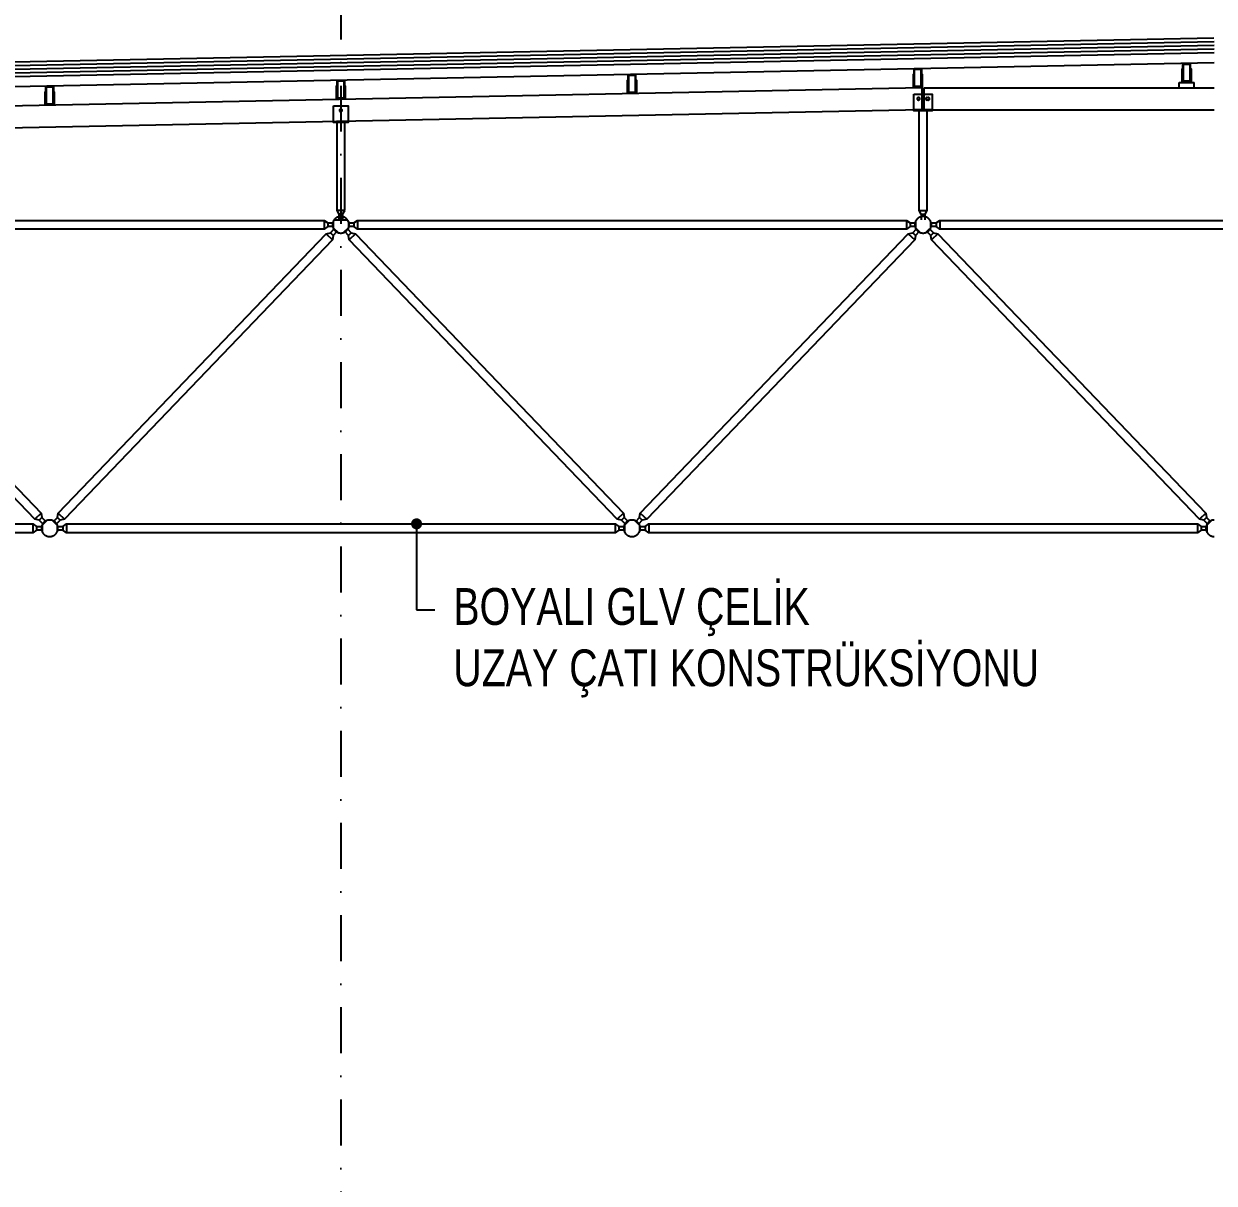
# Model space of a CAD drawing. Header units: centimetres. Extents: x 26569 to 160723, y -3143 to 14565.
# Drawn here: x 94805 to 95452, y -1340 to -709 of the extents above; entities that cross this region are included whole.
import ezdxf
from ezdxf import colors
from ezdxf.entities.mleader import LeaderData, LeaderLine
from ezdxf.math import Vec2, Vec3

# ---------------------------------------------------------------- set-up
doc = ezdxf.new("R2010")
doc.units = ezdxf.units.CM
doc.header["$LTSCALE"] = 100
doc.linetypes.add('DASHDOT2', pattern=[0.5, 0.25, -0.125, 0, -0.125])
doc.linetypes.add('HIDDEN', pattern=[9.525, 6.35, -3.175])
for name, color, linetype in [('A-ANNO-DIMS', 187, 'Continuous'), ('A-ANNO-GRID', 155, 'DASHDOT2'), ('A-ELEV-01', 255, 'Continuous'), ('A-ELEV-02', 253, 'Continuous'), ('A-WALL-INSL', 249, 'Continuous'), ('A-WALL-SNWPNL', 200, 'Continuous'), ('S-STEL', 3, 'Continuous')]:
    doc.layers.add(name, color=color, linetype=linetype)
doc.styles.add('Fields_100', font='act_simplex.shx', dxfattribs={"width": 0.8, "height": 20})
doc.linetypes.add('BATTING', pattern='A,0.00254,-2.54,[134,ltypeshp.shx,S=2.54,R=0,X=-2.54,Y=0],-5.08,[134,ltypeshp.shx,S=2.54,R=180,X=2.54,Y=0],-2.54', length=10.16254)

# ---------------------------------------------------------------- blocks, each defined once
blk = doc.blocks.new('_Dot')
at = {"color": 0, "linetype": 'ByBlock', "lineweight": -2}
blk.add_line((-0.5, 0), (-1, 0), dxfattribs=at)
at = {"color": 0, "linetype": 'ByBlock', "const_width": 0.5}
blk.add_lwpolyline([(-0.25, 0, 1), (0.25, 0, 1)], format="xyb", close=True, dxfattribs=at)

msp = doc.modelspace()

# ---------------------------------------------------------------- linework, layer by layer
at = {"layer": 'A-ANNO-GRID'}
msp.add_line((94977.1, -91.6), (94977.1, -1660.07), dxfattribs=at)
at = {"layer": 'A-ELEV-01'}
for points in [[(95452.08, -730.52), (92677.08, -786.02)], [(95293.24, -744), (92756.4, -794.74)], [(95293.24, -747.49), (95293.24, -743.99)], [(95294.24, -743.99), (95452.08, -743.99)], [(95294.24, -747.49), (95294.24, -743.99)], [(95433.08, -741.12), (95441.08, -741.12)], [(95433.08, -743.99), (95433.08, -741.12)], [(95441.08, -743.99), (95441.08, -741.12)], [(95293.24, -756), (92756.4, -806.74)], [(95294.24, -755.99), (95452.08, -755.99)]]:
    msp.add_lwpolyline(points, dxfattribs=at)
at = {"layer": 'A-ELEV-01', "linetype": 'HIDDEN', "ltscale": 0.05}
for points in [[(95293.24, -756.01), (95293.24, -747.49)], [(95294.24, -755.98), (95294.24, -747.49)]]:
    msp.add_lwpolyline(points, dxfattribs=at)
at = {"layer": 'A-ELEV-02'}
for points in [[(95288.74, -743.7), (95292.94, -743.7), (95292.94, -736.7), (95293.24, -736.7), (95293.24, -744), (95288.44, -744), (95288.44, -736.7), (95288.74, -736.7)], [(95434.98, -740.82), (95439.18, -740.82), (95439.18, -733.82), (95439.48, -733.82), (95439.48, -741.12), (95434.68, -741.12), (95434.68, -733.82), (95434.98, -733.82)], [(94974.98, -750.02), (94979.18, -750.02), (94979.18, -743.02), (94979.48, -743.02), (94979.48, -750.32), (94974.68, -750.32), (94974.68, -743.02), (94974.98, -743.02)], [(95133.31, -746.85), (95137.51, -746.85), (95137.51, -739.85), (95137.81, -739.85), (95137.81, -747.15), (95133.01, -747.15), (95133.01, -739.85), (95133.31, -739.85)], [(94816.64, -753.19), (94820.84, -753.19), (94820.84, -746.19), (94821.14, -746.19), (94821.14, -753.49), (94816.34, -753.49), (94816.34, -746.19), (94816.64, -746.19)], [(95288.74, -747.49), (95298.74, -747.49), (95298.74, -756.49), (95288.74, -756.49)], [(95291.94, -749.99), (95291.94, -749.98), (95291.94, -749.96), (95291.94, -749.95), (95291.94, -749.93), (95291.94, -749.91), (95291.94, -749.9), (95291.93, -749.88), (95291.93, -749.87), (95291.93, -749.85), (95291.92, -749.83), (95291.92, -749.82), (95291.92, -749.8), (95291.91, -749.78), (95291.91, -749.77), (95291.9, -749.75), (95291.89, -749.73), (95291.89, -749.72), (95291.88, -749.7), (95291.87, -749.69), (95291.86, -749.67), (95291.86, -749.66), (95291.85, -749.64), (95291.84, -749.62), (95291.83, -749.61), (95291.82, -749.59), (95291.81, -749.58), (95291.8, -749.57), (95291.79, -749.55), (95291.77, -749.54), (95291.76, -749.52), (95291.75, -749.51), (95291.74, -749.5), (95291.72, -749.48), (95291.71, -749.47), (95291.7, -749.46), (95291.68, -749.45), (95291.67, -749.44), (95291.65, -749.43), (95291.64, -749.42), (95291.63, -749.41), (95291.61, -749.4), (95291.59, -749.39), (95291.58, -749.38), (95291.56, -749.37), (95291.55, -749.36), (95291.53, -749.36), (95291.52, -749.35), (95291.5, -749.34), (95291.48, -749.34), (95291.47, -749.33), (95291.45, -749.32), (95291.43, -749.32), (95291.42, -749.32), (95291.4, -749.31), (95291.39, -749.31), (95291.37, -749.3), (95291.35, -749.3), (95291.34, -749.3), (95291.32, -749.3), (95291.31, -749.3), (95291.29, -749.29), (95291.27, -749.29), (95291.26, -749.29), (95291.24, -749.29), (95291.23, -749.29), (95291.21, -749.29), (95291.2, -749.29), (95291.18, -749.3), (95291.16, -749.3), (95291.15, -749.3), (95291.13, -749.3), (95291.11, -749.3), (95291.1, -749.31), (95291.08, -749.31), (95291.07, -749.32), (95291.05, -749.32), (95291.03, -749.32), (95291.02, -749.33), (95291, -749.34), (95290.98, -749.34), (95290.97, -749.35), (95290.95, -749.36), (95290.94, -749.36), (95290.92, -749.37), (95290.91, -749.38), (95290.89, -749.39), (95290.87, -749.4), (95290.86, -749.41), (95290.84, -749.42), (95290.83, -749.43), (95290.82, -749.44), (95290.8, -749.45), (95290.79, -749.46), (95290.77, -749.47), (95290.76, -749.48), (95290.75, -749.5), (95290.73, -749.51), (95290.72, -749.52), (95290.71, -749.54), (95290.7, -749.55), (95290.69, -749.57), (95290.68, -749.58), (95290.67, -749.59), (95290.66, -749.61), (95290.65, -749.62), (95290.64, -749.64), (95290.63, -749.66), (95290.62, -749.67), (95290.61, -749.69), (95290.61, -749.7), (95290.6, -749.72), (95290.59, -749.73), (95290.59, -749.75), (95290.58, -749.77), (95290.57, -749.78), (95290.57, -749.8), (95290.56, -749.82), (95290.56, -749.83), (95290.56, -749.85), (95290.55, -749.87), (95290.55, -749.88), (95290.55, -749.9), (95290.55, -749.91), (95290.55, -749.93), (95290.54, -749.95), (95290.54, -749.96), (95290.54, -749.98), (95290.54, -749.99), (95290.54, -750.01), (95290.54, -750.02), (95290.54, -750.04), (95290.55, -750.06), (95290.55, -750.07), (95290.55, -750.09), (95290.55, -750.1), (95290.55, -750.12), (95290.56, -750.14), (95290.56, -750.15), (95290.56, -750.17), (95290.57, -750.19), (95290.57, -750.2), (95290.58, -750.22), (95290.59, -750.23), (95290.59, -750.25), (95290.6, -750.27), (95290.61, -750.28), (95290.61, -750.3), (95290.62, -750.31), (95290.63, -750.33), (95290.64, -750.35), (95290.65, -750.36), (95290.66, -750.38), (95290.67, -750.39), (95290.68, -750.41), (95290.69, -750.42), (95290.7, -750.43), (95290.71, -750.45), (95290.72, -750.46), (95290.73, -750.47), (95290.75, -750.49), (95290.76, -750.5), (95290.77, -750.51), (95290.79, -750.52), (95290.8, -750.54), (95290.82, -750.55), (95290.83, -750.56), (95290.84, -750.57), (95290.86, -750.58), (95290.87, -750.59), (95290.89, -750.6), (95290.91, -750.61), (95290.92, -750.61), (95290.94, -750.62), (95290.95, -750.63), (95290.97, -750.64), (95290.98, -750.64), (95291, -750.65), (95291.02, -750.66), (95291.03, -750.66), (95291.05, -750.67), (95291.07, -750.67), (95291.08, -750.67), (95291.1, -750.68), (95291.11, -750.68), (95291.13, -750.68), (95291.15, -750.69), (95291.16, -750.69), (95291.18, -750.69), (95291.2, -750.69), (95291.21, -750.69), (95291.23, -750.69), (95291.24, -750.69), (95291.26, -750.69), (95291.27, -750.69), (95291.29, -750.69), (95291.31, -750.69), (95291.32, -750.69), (95291.34, -750.69), (95291.35, -750.68), (95291.37, -750.68), (95291.39, -750.68), (95291.4, -750.67), (95291.42, -750.67), (95291.43, -750.67), (95291.45, -750.66), (95291.47, -750.66), (95291.48, -750.65), (95291.5, -750.64), (95291.52, -750.64), (95291.53, -750.63), (95291.55, -750.62), (95291.56, -750.61), (95291.58, -750.61), (95291.59, -750.6), (95291.61, -750.59), (95291.63, -750.58), (95291.64, -750.57), (95291.65, -750.56), (95291.67, -750.55), (95291.68, -750.54), (95291.7, -750.52), (95291.71, -750.51), (95291.72, -750.5), (95291.74, -750.49), (95291.75, -750.47), (95291.76, -750.46), (95291.77, -750.45), (95291.79, -750.43), (95291.8, -750.42), (95291.81, -750.41), (95291.82, -750.39), (95291.83, -750.38), (95291.84, -750.36), (95291.85, -750.35), (95291.86, -750.33), (95291.86, -750.31), (95291.87, -750.3), (95291.88, -750.28), (95291.89, -750.27), (95291.89, -750.25), (95291.9, -750.23), (95291.91, -750.22), (95291.91, -750.2), (95291.92, -750.19), (95291.92, -750.17), (95291.92, -750.15), (95291.93, -750.14), (95291.93, -750.12), (95291.93, -750.1), (95291.94, -750.09), (95291.94, -750.07), (95291.94, -750.06), (95291.94, -750.04), (95291.94, -750.02), (95291.94, -750.01)], [(94973.08, -753.83), (94981.08, -753.83), (94981.08, -762.83), (94973.08, -762.83)], [(94977.78, -756.33), (94977.78, -756.31), (94977.77, -756.29), (94977.77, -756.28), (94977.77, -756.26), (94977.77, -756.25), (94977.77, -756.23), (94977.77, -756.21), (94977.76, -756.2), (94977.76, -756.18), (94977.76, -756.17), (94977.75, -756.15), (94977.75, -756.13), (94977.74, -756.12), (94977.74, -756.1), (94977.73, -756.08), (94977.73, -756.07), (94977.72, -756.05), (94977.71, -756.04), (94977.71, -756.02), (94977.7, -756), (94977.69, -755.99), (94977.68, -755.97), (94977.67, -755.96), (94977.66, -755.94), (94977.65, -755.93), (94977.64, -755.91), (94977.63, -755.9), (94977.62, -755.88), (94977.61, -755.87), (94977.6, -755.86), (94977.58, -755.84), (94977.57, -755.83), (94977.56, -755.82), (94977.54, -755.81), (94977.53, -755.79), (94977.52, -755.78), (94977.5, -755.77), (94977.49, -755.76), (94977.47, -755.75), (94977.46, -755.74), (94977.44, -755.73), (94977.43, -755.72), (94977.41, -755.71), (94977.4, -755.7), (94977.38, -755.7), (94977.37, -755.69), (94977.35, -755.68), (94977.33, -755.68), (94977.32, -755.67), (94977.3, -755.66), (94977.28, -755.66), (94977.27, -755.65), (94977.25, -755.65), (94977.24, -755.64), (94977.22, -755.64), (94977.2, -755.64), (94977.19, -755.63), (94977.17, -755.63), (94977.15, -755.63), (94977.14, -755.63), (94977.12, -755.63), (94977.11, -755.63), (94977.09, -755.63), (94977.08, -755.63), (94977.06, -755.63), (94977.04, -755.63), (94977.03, -755.63), (94977.01, -755.63), (94977, -755.63), (94976.98, -755.63), (94976.96, -755.63), (94976.95, -755.64), (94976.93, -755.64), (94976.92, -755.64), (94976.9, -755.65), (94976.88, -755.65), (94976.87, -755.66), (94976.85, -755.66), (94976.83, -755.67), (94976.82, -755.68), (94976.8, -755.68), (94976.79, -755.69), (94976.77, -755.7), (94976.75, -755.7), (94976.74, -755.71), (94976.72, -755.72), (94976.71, -755.73), (94976.69, -755.74), (94976.68, -755.75), (94976.66, -755.76), (94976.65, -755.77), (94976.63, -755.78), (94976.62, -755.79), (94976.61, -755.81), (94976.59, -755.82), (94976.58, -755.83), (94976.57, -755.84), (94976.56, -755.86), (94976.54, -755.87), (94976.53, -755.88), (94976.52, -755.9), (94976.51, -755.91), (94976.5, -755.93), (94976.49, -755.94), (94976.48, -755.96), (94976.47, -755.97), (94976.46, -755.99), (94976.45, -756), (94976.45, -756.02), (94976.44, -756.04), (94976.43, -756.05), (94976.42, -756.07), (94976.42, -756.08), (94976.41, -756.1), (94976.41, -756.12), (94976.4, -756.13), (94976.4, -756.15), (94976.39, -756.17), (94976.39, -756.18), (94976.39, -756.2), (94976.38, -756.21), (94976.38, -756.23), (94976.38, -756.25), (94976.38, -756.26), (94976.38, -756.28), (94976.38, -756.29), (94976.38, -756.31), (94976.38, -756.33), (94976.38, -756.34), (94976.38, -756.36), (94976.38, -756.37), (94976.38, -756.39), (94976.38, -756.4), (94976.38, -756.42), (94976.38, -756.44), (94976.39, -756.45), (94976.39, -756.47), (94976.39, -756.49), (94976.4, -756.5), (94976.4, -756.52), (94976.41, -756.53), (94976.41, -756.55), (94976.42, -756.57), (94976.42, -756.58), (94976.43, -756.6), (94976.44, -756.62), (94976.45, -756.63), (94976.45, -756.65), (94976.46, -756.66), (94976.47, -756.68), (94976.48, -756.69), (94976.49, -756.71), (94976.5, -756.72), (94976.51, -756.74), (94976.52, -756.75), (94976.53, -756.77), (94976.54, -756.78), (94976.56, -756.79), (94976.57, -756.81), (94976.58, -756.82), (94976.59, -756.83), (94976.61, -756.85), (94976.62, -756.86), (94976.63, -756.87), (94976.65, -756.88), (94976.66, -756.89), (94976.68, -756.9), (94976.69, -756.91), (94976.71, -756.92), (94976.72, -756.93), (94976.74, -756.94), (94976.75, -756.95), (94976.77, -756.96), (94976.79, -756.96), (94976.8, -756.97), (94976.82, -756.98), (94976.83, -756.98), (94976.85, -756.99), (94976.87, -756.99), (94976.88, -757), (94976.9, -757), (94976.92, -757.01), (94976.93, -757.01), (94976.95, -757.01), (94976.96, -757.02), (94976.98, -757.02), (94977, -757.02), (94977.01, -757.02), (94977.03, -757.02), (94977.04, -757.03), (94977.06, -757.03), (94977.08, -757.03), (94977.09, -757.03), (94977.11, -757.03), (94977.12, -757.02), (94977.14, -757.02), (94977.15, -757.02), (94977.17, -757.02), (94977.19, -757.02), (94977.2, -757.01), (94977.22, -757.01), (94977.24, -757.01), (94977.25, -757), (94977.27, -757), (94977.28, -756.99), (94977.3, -756.99), (94977.32, -756.98), (94977.33, -756.98), (94977.35, -756.97), (94977.37, -756.96), (94977.38, -756.96), (94977.4, -756.95), (94977.41, -756.94), (94977.43, -756.93), (94977.44, -756.92), (94977.46, -756.91), (94977.47, -756.9), (94977.49, -756.89), (94977.5, -756.88), (94977.52, -756.87), (94977.53, -756.86), (94977.54, -756.85), (94977.56, -756.83), (94977.57, -756.82), (94977.58, -756.81), (94977.6, -756.79), (94977.61, -756.78), (94977.62, -756.77), (94977.63, -756.75), (94977.64, -756.74), (94977.65, -756.72), (94977.66, -756.71), (94977.67, -756.69), (94977.68, -756.68), (94977.69, -756.66), (94977.7, -756.65), (94977.71, -756.63), (94977.71, -756.62), (94977.72, -756.6), (94977.73, -756.58), (94977.73, -756.57), (94977.74, -756.55), (94977.74, -756.53), (94977.75, -756.52), (94977.75, -756.5), (94977.76, -756.49), (94977.76, -756.47), (94977.76, -756.45), (94977.77, -756.44), (94977.77, -756.42), (94977.77, -756.4), (94977.77, -756.39), (94977.77, -756.37), (94977.77, -756.36), (94977.78, -756.34)], [(94981.58, -818.52), (94981.57, -818.42), (94981.57, -818.32), (94981.57, -818.22), (94981.56, -818.12), (94981.55, -818.01), (94981.53, -817.91), (94981.52, -817.81), (94981.5, -817.7), (94981.48, -817.6), (94981.46, -817.49), (94981.43, -817.39), (94981.4, -817.28), (94981.37, -817.18), (94981.34, -817.07), (94981.3, -816.97), (94981.26, -816.87), (94981.22, -816.76), (94981.17, -816.66), (94981.12, -816.56), (94981.07, -816.45), (94981.02, -816.35), (94980.96, -816.25), (94980.9, -816.16), (94980.84, -816.06), (94980.78, -815.96), (94980.71, -815.87), (94980.64, -815.78), (94980.57, -815.69), (94980.49, -815.6), (94980.42, -815.51), (94980.34, -815.42), (94980.26, -815.34), (94980.17, -815.26), (94980.09, -815.18), (94980, -815.1), (94979.91, -815.03), (94979.82, -814.96), (94979.73, -814.89), (94979.63, -814.82), (94979.54, -814.75), (94979.44, -814.69), (94979.34, -814.63), (94979.24, -814.58), (94979.14, -814.52), (94979.04, -814.47), (94978.94, -814.43), (94978.84, -814.38), (94978.73, -814.34), (94978.63, -814.3), (94978.52, -814.26), (94978.42, -814.23), (94978.31, -814.2), (94978.21, -814.17), (94978.1, -814.14), (94978, -814.12), (94977.89, -814.1), (94977.79, -814.08), (94977.69, -814.06), (94977.58, -814.05), (94977.48, -814.04), (94977.38, -814.03), (94977.28, -814.03), (94977.18, -814.02), (94977.08, -814.02), (94976.98, -814.02), (94976.88, -814.03), (94976.77, -814.03), (94976.67, -814.04), (94976.57, -814.05), (94976.47, -814.06), (94976.36, -814.08), (94976.26, -814.1), (94976.15, -814.12), (94976.05, -814.14), (94975.94, -814.17), (94975.84, -814.2), (94975.73, -814.23), (94975.63, -814.26), (94975.52, -814.3), (94975.42, -814.34), (94975.32, -814.38), (94975.21, -814.43), (94975.11, -814.47), (94975.01, -814.52), (94974.91, -814.58), (94974.81, -814.63), (94974.71, -814.69), (94974.61, -814.75), (94974.52, -814.82), (94974.42, -814.89), (94974.33, -814.96), (94974.24, -815.03), (94974.15, -815.1), (94974.06, -815.18), (94973.98, -815.26), (94973.89, -815.34), (94973.81, -815.42), (94973.73, -815.51), (94973.66, -815.6), (94973.58, -815.69), (94973.51, -815.78), (94973.44, -815.87), (94973.37, -815.96), (94973.31, -816.06), (94973.25, -816.16), (94973.19, -816.25), (94973.13, -816.35), (94973.08, -816.45), (94973.03, -816.56), (94972.98, -816.66), (94972.93, -816.76), (94972.89, -816.87), (94972.85, -816.97), (94972.81, -817.07), (94972.78, -817.18), (94972.75, -817.28), (94972.72, -817.39), (94972.69, -817.49), (94972.67, -817.6), (94972.65, -817.7), (94972.63, -817.81), (94972.62, -817.91), (94972.6, -818.01), (94972.59, -818.12), (94972.59, -818.22), (94972.58, -818.32), (94972.58, -818.42), (94972.58, -818.52), (94972.58, -818.62), (94972.58, -818.72), (94972.59, -818.82), (94972.59, -818.93), (94972.6, -819.03), (94972.62, -819.13), (94972.63, -819.24), (94972.65, -819.34), (94972.67, -819.44), (94972.69, -819.55), (94972.72, -819.65), (94972.75, -819.76), (94972.78, -819.86), (94972.81, -819.97), (94972.85, -820.07), (94972.89, -820.18), (94972.93, -820.28), (94972.98, -820.38), (94973.03, -820.49), (94973.08, -820.59), (94973.13, -820.69), (94973.19, -820.79), (94973.25, -820.89), (94973.31, -820.98), (94973.37, -821.08), (94973.44, -821.17), (94973.51, -821.27), (94973.58, -821.36), (94973.66, -821.45), (94973.73, -821.53), (94973.81, -821.62), (94973.89, -821.7), (94973.98, -821.78), (94974.06, -821.86), (94974.15, -821.94), (94974.24, -822.02), (94974.33, -822.09), (94974.42, -822.16), (94974.52, -822.22), (94974.61, -822.29), (94974.71, -822.35), (94974.81, -822.41), (94974.91, -822.47), (94975.01, -822.52), (94975.11, -822.57), (94975.21, -822.62), (94975.32, -822.66), (94975.42, -822.71), (94975.52, -822.75), (94975.63, -822.78), (94975.73, -822.82), (94975.84, -822.85), (94975.94, -822.88), (94976.05, -822.9), (94976.15, -822.93), (94976.26, -822.95), (94976.36, -822.96), (94976.47, -822.98), (94976.57, -822.99), (94976.67, -823), (94976.77, -823.01), (94976.88, -823.02), (94976.98, -823.02), (94977.08, -823.02), (94977.18, -823.02), (94977.28, -823.02), (94977.38, -823.01), (94977.48, -823), (94977.58, -822.99), (94977.69, -822.98), (94977.79, -822.96), (94977.89, -822.95), (94978, -822.93), (94978.1, -822.9), (94978.21, -822.88), (94978.31, -822.85), (94978.42, -822.82), (94978.52, -822.78), (94978.63, -822.75), (94978.73, -822.71), (94978.84, -822.66), (94978.94, -822.62), (94979.04, -822.57), (94979.14, -822.52), (94979.24, -822.47), (94979.34, -822.41), (94979.44, -822.35), (94979.54, -822.29), (94979.63, -822.22), (94979.73, -822.16), (94979.82, -822.09), (94979.91, -822.02), (94980, -821.94), (94980.09, -821.86), (94980.17, -821.78), (94980.26, -821.7), (94980.34, -821.62), (94980.42, -821.53), (94980.49, -821.45), (94980.57, -821.36), (94980.64, -821.27), (94980.71, -821.17), (94980.78, -821.08), (94980.84, -820.98), (94980.9, -820.89), (94980.96, -820.79), (94981.02, -820.69), (94981.07, -820.59), (94981.12, -820.49), (94981.17, -820.38), (94981.22, -820.28), (94981.26, -820.18), (94981.3, -820.07), (94981.34, -819.97), (94981.37, -819.86), (94981.4, -819.76), (94981.43, -819.65), (94981.46, -819.55), (94981.48, -819.44), (94981.5, -819.34), (94981.52, -819.24), (94981.53, -819.13), (94981.55, -819.03), (94981.56, -818.93), (94981.57, -818.82), (94981.57, -818.72), (94981.57, -818.62)], [(95298.24, -818.52), (95298.24, -818.42), (95298.24, -818.32), (95298.23, -818.22), (95298.22, -818.12), (95298.21, -818.01), (95298.2, -817.91), (95298.19, -817.81), (95298.17, -817.7), (95298.15, -817.6), (95298.12, -817.49), (95298.1, -817.39), (95298.07, -817.28), (95298.04, -817.18), (95298, -817.07), (95297.97, -816.97), (95297.93, -816.87), (95297.88, -816.76), (95297.84, -816.66), (95297.79, -816.56), (95297.74, -816.45), (95297.69, -816.35), (95297.63, -816.25), (95297.57, -816.16), (95297.51, -816.06), (95297.44, -815.96), (95297.38, -815.87), (95297.31, -815.78), (95297.24, -815.69), (95297.16, -815.6), (95297.08, -815.51), (95297.01, -815.42), (95296.92, -815.34), (95296.84, -815.26), (95296.76, -815.18), (95296.67, -815.1), (95296.58, -815.03), (95296.49, -814.96), (95296.39, -814.89), (95296.3, -814.82), (95296.2, -814.75), (95296.11, -814.69), (95296.01, -814.63), (95295.91, -814.58), (95295.81, -814.52), (95295.71, -814.47), (95295.61, -814.43), (95295.5, -814.38), (95295.4, -814.34), (95295.29, -814.3), (95295.19, -814.26), (95295.09, -814.23), (95294.98, -814.2), (95294.88, -814.17), (95294.77, -814.14), (95294.67, -814.12), (95294.56, -814.1), (95294.46, -814.08), (95294.35, -814.06), (95294.25, -814.05), (95294.15, -814.04), (95294.04, -814.03), (95293.94, -814.03), (95293.84, -814.02), (95293.74, -814.02), (95293.64, -814.02), (95293.54, -814.03), (95293.44, -814.03), (95293.34, -814.04), (95293.24, -814.05), (95293.13, -814.06), (95293.03, -814.08), (95292.92, -814.1), (95292.82, -814.12), (95292.71, -814.14), (95292.61, -814.17), (95292.5, -814.2), (95292.4, -814.23), (95292.29, -814.26), (95292.19, -814.3), (95292.09, -814.34), (95291.98, -814.38), (95291.88, -814.43), (95291.78, -814.47), (95291.68, -814.52), (95291.57, -814.58), (95291.48, -814.63), (95291.38, -814.69), (95291.28, -814.75), (95291.18, -814.82), (95291.09, -814.89), (95291, -814.96), (95290.91, -815.03), (95290.82, -815.1), (95290.73, -815.18), (95290.64, -815.26), (95290.56, -815.34), (95290.48, -815.42), (95290.4, -815.51), (95290.32, -815.6), (95290.25, -815.69), (95290.18, -815.78), (95290.11, -815.87), (95290.04, -815.96), (95289.98, -816.06), (95289.91, -816.16), (95289.86, -816.25), (95289.8, -816.35), (95289.75, -816.45), (95289.69, -816.56), (95289.65, -816.66), (95289.6, -816.76), (95289.56, -816.87), (95289.52, -816.97), (95289.48, -817.07), (95289.45, -817.18), (95289.42, -817.28), (95289.39, -817.39), (95289.36, -817.49), (95289.34, -817.6), (95289.32, -817.7), (95289.3, -817.81), (95289.28, -817.91), (95289.27, -818.01), (95289.26, -818.12), (95289.25, -818.22), (95289.25, -818.32), (95289.24, -818.42), (95289.24, -818.52), (95289.24, -818.62), (95289.25, -818.72), (95289.25, -818.82), (95289.26, -818.93), (95289.27, -819.03), (95289.28, -819.13), (95289.3, -819.24), (95289.32, -819.34), (95289.34, -819.44), (95289.36, -819.55), (95289.39, -819.65), (95289.42, -819.76), (95289.45, -819.86), (95289.48, -819.97), (95289.52, -820.07), (95289.56, -820.18), (95289.6, -820.28), (95289.65, -820.38), (95289.69, -820.49), (95289.75, -820.59), (95289.8, -820.69), (95289.86, -820.79), (95289.91, -820.89), (95289.98, -820.98), (95290.04, -821.08), (95290.11, -821.17), (95290.18, -821.27), (95290.25, -821.36), (95290.32, -821.45), (95290.4, -821.53), (95290.48, -821.62), (95290.56, -821.7), (95290.64, -821.78), (95290.73, -821.86), (95290.82, -821.94), (95290.91, -822.02), (95291, -822.09), (95291.09, -822.16), (95291.18, -822.22), (95291.28, -822.29), (95291.38, -822.35), (95291.48, -822.41), (95291.57, -822.47), (95291.68, -822.52), (95291.78, -822.57), (95291.88, -822.62), (95291.98, -822.66), (95292.09, -822.71), (95292.19, -822.75), (95292.29, -822.78), (95292.4, -822.82), (95292.5, -822.85), (95292.61, -822.88), (95292.71, -822.9), (95292.82, -822.93), (95292.92, -822.95), (95293.03, -822.96), (95293.13, -822.98), (95293.24, -822.99), (95293.34, -823), (95293.44, -823.01), (95293.54, -823.02), (95293.64, -823.02), (95293.74, -823.02), (95293.84, -823.02), (95293.94, -823.02), (95294.04, -823.01), (95294.15, -823), (95294.25, -822.99), (95294.35, -822.98), (95294.46, -822.96), (95294.56, -822.95), (95294.67, -822.93), (95294.77, -822.9), (95294.88, -822.88), (95294.98, -822.85), (95295.09, -822.82), (95295.19, -822.78), (95295.29, -822.75), (95295.4, -822.71), (95295.5, -822.66), (95295.61, -822.62), (95295.71, -822.57), (95295.81, -822.52), (95295.91, -822.47), (95296.01, -822.41), (95296.11, -822.35), (95296.2, -822.29), (95296.3, -822.22), (95296.39, -822.16), (95296.49, -822.09), (95296.58, -822.02), (95296.67, -821.94), (95296.76, -821.86), (95296.84, -821.78), (95296.92, -821.7), (95297.01, -821.62), (95297.08, -821.53), (95297.16, -821.45), (95297.24, -821.36), (95297.31, -821.27), (95297.38, -821.17), (95297.44, -821.08), (95297.51, -820.98), (95297.57, -820.89), (95297.63, -820.79), (95297.69, -820.69), (95297.74, -820.59), (95297.79, -820.49), (95297.84, -820.38), (95297.88, -820.28), (95297.93, -820.18), (95297.97, -820.07), (95298, -819.97), (95298.04, -819.86), (95298.07, -819.76), (95298.1, -819.65), (95298.12, -819.55), (95298.15, -819.44), (95298.17, -819.34), (95298.19, -819.24), (95298.2, -819.13), (95298.21, -819.03), (95298.22, -818.93), (95298.23, -818.82), (95298.24, -818.72), (95298.24, -818.62)], [(94663.97, -820.79), (94666.05, -822.95), (94668.45, -823.42), (94814.18, -975.28), (94814.55, -977.71), (94816.63, -979.87), (94815.18, -981.26), (94813.1, -979.09), (94810.7, -978.63), (94664.97, -826.76), (94664.6, -824.34), (94662.53, -822.17)], [(94820.86, -979.87), (94822.94, -977.71), (94823.3, -975.28), (94969.03, -823.42), (94971.44, -822.95), (94973.52, -820.79), (94974.96, -822.17), (94972.88, -824.34), (94972.52, -826.76), (94826.79, -978.63), (94824.38, -979.09), (94822.3, -981.26)], [(94980.64, -820.79), (94982.71, -822.95), (94985.12, -823.42), (95130.85, -975.28), (95131.21, -977.71), (95133.29, -979.87), (95131.85, -981.26), (95129.77, -979.09), (95127.37, -978.63), (94981.63, -826.76), (94981.27, -824.34), (94979.19, -822.17)], [(95297.3, -820.79), (95299.38, -822.95), (95301.79, -823.42), (95447.52, -975.28), (95447.88, -977.71), (95449.96, -979.87), (95448.52, -981.26), (95446.44, -979.09), (95444.03, -978.63), (95298.3, -826.76), (95297.94, -824.34), (95295.86, -822.17)], [(94823.24, -983.52), (94823.24, -983.42), (94823.24, -983.32), (94823.23, -983.22), (94823.22, -983.12), (94823.21, -983.01), (94823.2, -982.91), (94823.19, -982.81), (94823.17, -982.7), (94823.15, -982.6), (94823.12, -982.49), (94823.1, -982.39), (94823.07, -982.28), (94823.04, -982.18), (94823, -982.07), (94822.97, -981.97), (94822.93, -981.87), (94822.88, -981.76), (94822.84, -981.66), (94822.79, -981.56), (94822.74, -981.45), (94822.69, -981.35), (94822.63, -981.25), (94822.57, -981.16), (94822.51, -981.06), (94822.44, -980.96), (94822.38, -980.87), (94822.31, -980.78), (94822.24, -980.69), (94822.16, -980.6), (94822.08, -980.51), (94822.01, -980.42), (94821.92, -980.34), (94821.84, -980.26), (94821.76, -980.18), (94821.67, -980.1), (94821.58, -980.03), (94821.49, -979.96), (94821.39, -979.89), (94821.3, -979.82), (94821.2, -979.75), (94821.11, -979.69), (94821.01, -979.63), (94820.91, -979.58), (94820.81, -979.52), (94820.71, -979.47), (94820.61, -979.43), (94820.5, -979.38), (94820.4, -979.34), (94820.29, -979.3), (94820.19, -979.26), (94820.09, -979.23), (94819.98, -979.2), (94819.88, -979.17), (94819.77, -979.14), (94819.67, -979.12), (94819.56, -979.1), (94819.46, -979.08), (94819.35, -979.06), (94819.25, -979.05), (94819.15, -979.04), (94819.04, -979.03), (94818.94, -979.03), (94818.84, -979.02), (94818.74, -979.02), (94818.64, -979.02), (94818.54, -979.03), (94818.44, -979.03), (94818.34, -979.04), (94818.24, -979.05), (94818.13, -979.06), (94818.03, -979.08), (94817.92, -979.1), (94817.82, -979.12), (94817.71, -979.14), (94817.61, -979.17), (94817.5, -979.2), (94817.4, -979.23), (94817.29, -979.26), (94817.19, -979.3), (94817.09, -979.34), (94816.98, -979.38), (94816.88, -979.43), (94816.78, -979.47), (94816.68, -979.52), (94816.57, -979.58), (94816.48, -979.63), (94816.38, -979.69), (94816.28, -979.75), (94816.18, -979.82), (94816.09, -979.89), (94816, -979.96), (94815.91, -980.03), (94815.82, -980.1), (94815.73, -980.18), (94815.64, -980.26), (94815.56, -980.34), (94815.48, -980.42), (94815.4, -980.51), (94815.32, -980.6), (94815.25, -980.69), (94815.18, -980.78), (94815.11, -980.87), (94815.04, -980.96), (94814.98, -981.06), (94814.91, -981.16), (94814.86, -981.25), (94814.8, -981.35), (94814.75, -981.45), (94814.69, -981.56), (94814.65, -981.66), (94814.6, -981.76), (94814.56, -981.87), (94814.52, -981.97), (94814.48, -982.07), (94814.45, -982.18), (94814.42, -982.28), (94814.39, -982.39), (94814.36, -982.49), (94814.34, -982.6), (94814.32, -982.7), (94814.3, -982.81), (94814.28, -982.91), (94814.27, -983.01), (94814.26, -983.12), (94814.25, -983.22), (94814.25, -983.32), (94814.24, -983.42), (94814.24, -983.52), (94814.24, -983.62), (94814.25, -983.72), (94814.25, -983.82), (94814.26, -983.93), (94814.27, -984.03), (94814.28, -984.13), (94814.3, -984.24), (94814.32, -984.34), (94814.34, -984.44), (94814.36, -984.55), (94814.39, -984.65), (94814.42, -984.76), (94814.45, -984.86), (94814.48, -984.97), (94814.52, -985.07), (94814.56, -985.18), (94814.6, -985.28), (94814.65, -985.38), (94814.69, -985.49), (94814.75, -985.59), (94814.8, -985.69), (94814.86, -985.79), (94814.91, -985.89), (94814.98, -985.98), (94815.04, -986.08), (94815.11, -986.17), (94815.18, -986.27), (94815.25, -986.36), (94815.32, -986.45), (94815.4, -986.53), (94815.48, -986.62), (94815.56, -986.7), (94815.64, -986.78), (94815.73, -986.86), (94815.82, -986.94), (94815.91, -987.02), (94816, -987.09), (94816.09, -987.16), (94816.18, -987.22), (94816.28, -987.29), (94816.38, -987.35), (94816.48, -987.41), (94816.57, -987.47), (94816.68, -987.52), (94816.78, -987.57), (94816.88, -987.62), (94816.98, -987.66), (94817.09, -987.71), (94817.19, -987.75), (94817.29, -987.78), (94817.4, -987.82), (94817.5, -987.85), (94817.61, -987.88), (94817.71, -987.9), (94817.82, -987.93), (94817.92, -987.95), (94818.03, -987.96), (94818.13, -987.98), (94818.24, -987.99), (94818.34, -988), (94818.44, -988.01), (94818.54, -988.02), (94818.64, -988.02), (94818.74, -988.02), (94818.84, -988.02), (94818.94, -988.02), (94819.04, -988.01), (94819.15, -988), (94819.25, -987.99), (94819.35, -987.98), (94819.46, -987.96), (94819.56, -987.95), (94819.67, -987.93), (94819.77, -987.9), (94819.88, -987.88), (94819.98, -987.85), (94820.09, -987.82), (94820.19, -987.78), (94820.29, -987.75), (94820.4, -987.71), (94820.5, -987.66), (94820.61, -987.62), (94820.71, -987.57), (94820.81, -987.52), (94820.91, -987.47), (94821.01, -987.41), (94821.11, -987.35), (94821.2, -987.29), (94821.3, -987.22), (94821.39, -987.16), (94821.49, -987.09), (94821.58, -987.02), (94821.67, -986.94), (94821.76, -986.86), (94821.84, -986.78), (94821.92, -986.7), (94822.01, -986.62), (94822.08, -986.53), (94822.16, -986.45), (94822.24, -986.36), (94822.31, -986.27), (94822.38, -986.17), (94822.44, -986.08), (94822.51, -985.98), (94822.57, -985.89), (94822.63, -985.79), (94822.69, -985.69), (94822.74, -985.59), (94822.79, -985.49), (94822.84, -985.38), (94822.88, -985.28), (94822.93, -985.18), (94822.97, -985.07), (94823, -984.97), (94823.04, -984.86), (94823.07, -984.76), (94823.1, -984.65), (94823.12, -984.55), (94823.15, -984.44), (94823.17, -984.34), (94823.19, -984.24), (94823.2, -984.13), (94823.21, -984.03), (94823.22, -983.93), (94823.23, -983.82), (94823.24, -983.72), (94823.24, -983.62)], [(95139.91, -983.52), (95139.91, -983.42), (95139.9, -983.32), (95139.9, -983.22), (95139.89, -983.12), (95139.88, -983.01), (95139.87, -982.91), (95139.85, -982.81), (95139.83, -982.7), (95139.81, -982.6), (95139.79, -982.49), (95139.76, -982.39), (95139.74, -982.28), (95139.7, -982.18), (95139.67, -982.07), (95139.63, -981.97), (95139.59, -981.87), (95139.55, -981.76), (95139.51, -981.66), (95139.46, -981.56), (95139.41, -981.45), (95139.35, -981.35), (95139.3, -981.25), (95139.24, -981.16), (95139.18, -981.06), (95139.11, -980.96), (95139.04, -980.87), (95138.97, -980.78), (95138.9, -980.69), (95138.83, -980.6), (95138.75, -980.51), (95138.67, -980.42), (95138.59, -980.34), (95138.51, -980.26), (95138.42, -980.18), (95138.33, -980.1), (95138.25, -980.03), (95138.15, -979.96), (95138.06, -979.89), (95137.97, -979.82), (95137.87, -979.75), (95137.77, -979.69), (95137.68, -979.63), (95137.58, -979.58), (95137.48, -979.52), (95137.37, -979.47), (95137.27, -979.43), (95137.17, -979.38), (95137.07, -979.34), (95136.96, -979.3), (95136.86, -979.26), (95136.75, -979.23), (95136.65, -979.2), (95136.54, -979.17), (95136.44, -979.14), (95136.33, -979.12), (95136.23, -979.1), (95136.12, -979.08), (95136.02, -979.06), (95135.92, -979.05), (95135.81, -979.04), (95135.71, -979.03), (95135.61, -979.03), (95135.51, -979.02), (95135.41, -979.02), (95135.31, -979.02), (95135.21, -979.03), (95135.11, -979.03), (95135, -979.04), (95134.9, -979.05), (95134.8, -979.06), (95134.69, -979.08), (95134.59, -979.1), (95134.49, -979.12), (95134.38, -979.14), (95134.28, -979.17), (95134.17, -979.2), (95134.07, -979.23), (95133.96, -979.26), (95133.86, -979.3), (95133.75, -979.34), (95133.65, -979.38), (95133.55, -979.43), (95133.44, -979.47), (95133.34, -979.52), (95133.24, -979.58), (95133.14, -979.63), (95133.04, -979.69), (95132.95, -979.75), (95132.85, -979.82), (95132.76, -979.89), (95132.66, -979.96), (95132.57, -980.03), (95132.48, -980.1), (95132.4, -980.18), (95132.31, -980.26), (95132.23, -980.34), (95132.15, -980.42), (95132.07, -980.51), (95131.99, -980.6), (95131.92, -980.69), (95131.84, -980.78), (95131.77, -980.87), (95131.71, -980.96), (95131.64, -981.06), (95131.58, -981.16), (95131.52, -981.25), (95131.47, -981.35), (95131.41, -981.45), (95131.36, -981.56), (95131.31, -981.66), (95131.27, -981.76), (95131.22, -981.87), (95131.19, -981.97), (95131.15, -982.07), (95131.11, -982.18), (95131.08, -982.28), (95131.05, -982.39), (95131.03, -982.49), (95131, -982.6), (95130.98, -982.7), (95130.97, -982.81), (95130.95, -982.91), (95130.94, -983.01), (95130.93, -983.12), (95130.92, -983.22), (95130.91, -983.32), (95130.91, -983.42), (95130.91, -983.52), (95130.91, -983.62), (95130.91, -983.72), (95130.92, -983.82), (95130.93, -983.93), (95130.94, -984.03), (95130.95, -984.13), (95130.97, -984.24), (95130.98, -984.34), (95131, -984.44), (95131.03, -984.55), (95131.05, -984.65), (95131.08, -984.76), (95131.11, -984.86), (95131.15, -984.97), (95131.19, -985.07), (95131.22, -985.18), (95131.27, -985.28), (95131.31, -985.38), (95131.36, -985.49), (95131.41, -985.59), (95131.47, -985.69), (95131.52, -985.79), (95131.58, -985.89), (95131.64, -985.98), (95131.71, -986.08), (95131.77, -986.17), (95131.84, -986.27), (95131.92, -986.36), (95131.99, -986.45), (95132.07, -986.53), (95132.15, -986.62), (95132.23, -986.7), (95132.31, -986.78), (95132.4, -986.86), (95132.48, -986.94), (95132.57, -987.02), (95132.66, -987.09), (95132.76, -987.16), (95132.85, -987.22), (95132.95, -987.29), (95133.04, -987.35), (95133.14, -987.41), (95133.24, -987.47), (95133.34, -987.52), (95133.44, -987.57), (95133.55, -987.62), (95133.65, -987.66), (95133.75, -987.71), (95133.86, -987.75), (95133.96, -987.78), (95134.07, -987.82), (95134.17, -987.85), (95134.28, -987.88), (95134.38, -987.9), (95134.49, -987.93), (95134.59, -987.95), (95134.69, -987.96), (95134.8, -987.98), (95134.9, -987.99), (95135, -988), (95135.11, -988.01), (95135.21, -988.02), (95135.31, -988.02), (95135.41, -988.02), (95135.51, -988.02), (95135.61, -988.02), (95135.71, -988.01), (95135.81, -988), (95135.92, -987.99), (95136.02, -987.98), (95136.12, -987.96), (95136.23, -987.95), (95136.33, -987.93), (95136.44, -987.9), (95136.54, -987.88), (95136.65, -987.85), (95136.75, -987.82), (95136.86, -987.78), (95136.96, -987.75), (95137.07, -987.71), (95137.17, -987.66), (95137.27, -987.62), (95137.37, -987.57), (95137.48, -987.52), (95137.58, -987.47), (95137.68, -987.41), (95137.77, -987.35), (95137.87, -987.29), (95137.97, -987.22), (95138.06, -987.16), (95138.15, -987.09), (95138.25, -987.02), (95138.33, -986.94), (95138.42, -986.86), (95138.51, -986.78), (95138.59, -986.7), (95138.67, -986.62), (95138.75, -986.53), (95138.83, -986.45), (95138.9, -986.36), (95138.97, -986.27), (95139.04, -986.17), (95139.11, -986.08), (95139.18, -985.98), (95139.24, -985.89), (95139.3, -985.79), (95139.35, -985.69), (95139.41, -985.59), (95139.46, -985.49), (95139.51, -985.38), (95139.55, -985.28), (95139.59, -985.18), (95139.63, -985.07), (95139.67, -984.97), (95139.7, -984.86), (95139.74, -984.76), (95139.76, -984.65), (95139.79, -984.55), (95139.81, -984.44), (95139.83, -984.34), (95139.85, -984.24), (95139.87, -984.13), (95139.88, -984.03), (95139.89, -983.93), (95139.9, -983.82), (95139.9, -983.72), (95139.91, -983.62)]]:
    msp.add_lwpolyline(points, close=True, dxfattribs=at)
for points in [[(95288.74, -738), (95288.44, -738)], [(95293.24, -738), (95292.94, -738)], [(95434.98, -735.12), (95434.68, -735.12)], [(95434.98, -736.52), (95434.68, -736.52)], [(95439.48, -735.12), (95439.18, -735.12)], [(95439.48, -736.52), (95439.18, -736.52)], [(94974.98, -744.32), (94974.68, -744.32)], [(94979.48, -744.32), (94979.18, -744.32)], [(95133.31, -741.15), (95133.01, -741.15)], [(95133.31, -742.55), (95133.01, -742.55)], [(95137.81, -741.15), (95137.51, -741.15)], [(95137.81, -742.55), (95137.51, -742.55)], [(95288.74, -739.4), (95288.44, -739.4)], [(95293.24, -739.4), (95292.94, -739.4)], [(94816.64, -747.49), (94816.34, -747.49)], [(94816.64, -748.89), (94816.34, -748.89)], [(94821.14, -747.49), (94820.84, -747.49)], [(94821.14, -748.89), (94820.84, -748.89)], [(94974.98, -745.72), (94974.68, -745.72)], [(94979.48, -745.72), (94979.18, -745.72)], [(95295.94, -749.29), (95295.93, -749.29), (95295.91, -749.29), (95295.9, -749.29), (95295.88, -749.3), (95295.86, -749.3), (95295.85, -749.3), (95295.83, -749.3), (95295.81, -749.3), (95295.8, -749.31), (95295.78, -749.31), (95295.77, -749.32), (95295.75, -749.32), (95295.73, -749.32), (95295.72, -749.33), (95295.7, -749.34), (95295.68, -749.34), (95295.67, -749.35), (95295.65, -749.36), (95295.64, -749.36), (95295.62, -749.37), (95295.61, -749.38), (95295.59, -749.39), (95295.57, -749.4), (95295.56, -749.41), (95295.54, -749.42), (95295.53, -749.43), (95295.52, -749.44), (95295.5, -749.45), (95295.49, -749.46), (95295.47, -749.47), (95295.46, -749.48), (95295.45, -749.5), (95295.43, -749.51), (95295.42, -749.52), (95295.41, -749.54), (95295.4, -749.55), (95295.39, -749.57), (95295.38, -749.58), (95295.37, -749.59), (95295.36, -749.61), (95295.35, -749.62), (95295.34, -749.64), (95295.33, -749.66), (95295.32, -749.67), (95295.31, -749.69), (95295.31, -749.7), (95295.3, -749.72), (95295.29, -749.73), (95295.29, -749.75), (95295.28, -749.77), (95295.27, -749.78), (95295.27, -749.8), (95295.26, -749.82), (95295.26, -749.83), (95295.26, -749.85), (95295.25, -749.87), (95295.25, -749.88), (95295.25, -749.9), (95295.25, -749.91), (95295.25, -749.93), (95295.24, -749.95), (95295.24, -749.96), (95295.24, -749.98), (95295.24, -749.99), (95295.24, -750.01), (95295.24, -750.02), (95295.24, -750.04), (95295.25, -750.06), (95295.25, -750.07), (95295.25, -750.09), (95295.25, -750.1), (95295.25, -750.12), (95295.26, -750.14), (95295.26, -750.15), (95295.26, -750.17), (95295.27, -750.19), (95295.27, -750.2), (95295.28, -750.22), (95295.29, -750.23), (95295.29, -750.25), (95295.3, -750.27), (95295.31, -750.28), (95295.31, -750.3), (95295.32, -750.31), (95295.33, -750.33), (95295.34, -750.35), (95295.35, -750.36), (95295.36, -750.38), (95295.37, -750.39), (95295.38, -750.41), (95295.39, -750.42), (95295.4, -750.43), (95295.41, -750.45), (95295.42, -750.46), (95295.43, -750.47), (95295.45, -750.49), (95295.46, -750.5), (95295.47, -750.51), (95295.49, -750.52), (95295.5, -750.54), (95295.52, -750.55), (95295.53, -750.56), (95295.54, -750.57), (95295.56, -750.58), (95295.57, -750.59), (95295.59, -750.6), (95295.61, -750.61), (95295.62, -750.61), (95295.64, -750.62), (95295.65, -750.63), (95295.67, -750.64), (95295.68, -750.64), (95295.7, -750.65), (95295.72, -750.66), (95295.73, -750.66), (95295.75, -750.67), (95295.77, -750.67), (95295.78, -750.67), (95295.8, -750.68), (95295.81, -750.68), (95295.83, -750.68), (95295.85, -750.69), (95295.86, -750.69), (95295.88, -750.69), (95295.9, -750.69), (95295.91, -750.69), (95295.93, -750.69), (95295.94, -750.69)], [(95295.94, -749.29), (95296.54, -749.29)], [(95296.54, -750.69), (95295.94, -750.69)], [(95296.54, -750.69), (95296.56, -750.69), (95296.57, -750.69), (95296.59, -750.69), (95296.61, -750.69), (95296.62, -750.69), (95296.64, -750.69), (95296.65, -750.68), (95296.67, -750.68), (95296.69, -750.68), (95296.7, -750.67), (95296.72, -750.67), (95296.73, -750.67), (95296.75, -750.66), (95296.77, -750.66), (95296.78, -750.65), (95296.8, -750.64), (95296.82, -750.64), (95296.83, -750.63), (95296.85, -750.62), (95296.86, -750.61), (95296.88, -750.61), (95296.89, -750.6), (95296.91, -750.59), (95296.93, -750.58), (95296.94, -750.57), (95296.95, -750.56), (95296.97, -750.55), (95296.98, -750.54), (95297, -750.52), (95297.01, -750.51), (95297.02, -750.5), (95297.04, -750.49), (95297.05, -750.47), (95297.06, -750.46), (95297.07, -750.45), (95297.09, -750.43), (95297.1, -750.42), (95297.11, -750.41), (95297.12, -750.39), (95297.13, -750.38), (95297.14, -750.36), (95297.15, -750.35), (95297.16, -750.33), (95297.16, -750.31), (95297.17, -750.3), (95297.18, -750.28), (95297.19, -750.27), (95297.19, -750.25), (95297.2, -750.23), (95297.21, -750.22), (95297.21, -750.2), (95297.22, -750.19), (95297.22, -750.17), (95297.22, -750.15), (95297.23, -750.14), (95297.23, -750.12), (95297.23, -750.1), (95297.24, -750.09), (95297.24, -750.07), (95297.24, -750.06), (95297.24, -750.04), (95297.24, -750.02), (95297.24, -750.01), (95297.24, -749.99), (95297.24, -749.98), (95297.24, -749.96), (95297.24, -749.95), (95297.24, -749.93), (95297.24, -749.91), (95297.24, -749.9), (95297.23, -749.88), (95297.23, -749.87), (95297.23, -749.85), (95297.22, -749.83), (95297.22, -749.82), (95297.22, -749.8), (95297.21, -749.78), (95297.21, -749.77), (95297.2, -749.75), (95297.19, -749.73), (95297.19, -749.72), (95297.18, -749.7), (95297.17, -749.69), (95297.16, -749.67), (95297.16, -749.66), (95297.15, -749.64), (95297.14, -749.62), (95297.13, -749.61), (95297.12, -749.59), (95297.11, -749.58), (95297.1, -749.57), (95297.09, -749.55), (95297.07, -749.54), (95297.06, -749.52), (95297.05, -749.51), (95297.04, -749.5), (95297.02, -749.48), (95297.01, -749.47), (95297, -749.46), (95296.98, -749.45), (95296.97, -749.44), (95296.95, -749.43), (95296.94, -749.42), (95296.93, -749.41), (95296.91, -749.4), (95296.89, -749.39), (95296.88, -749.38), (95296.86, -749.37), (95296.85, -749.36), (95296.83, -749.36), (95296.82, -749.35), (95296.8, -749.34), (95296.78, -749.34), (95296.77, -749.33), (95296.75, -749.32), (95296.73, -749.32), (95296.72, -749.32), (95296.7, -749.31), (95296.69, -749.31), (95296.67, -749.3), (95296.65, -749.3), (95296.64, -749.3), (95296.62, -749.3), (95296.61, -749.3), (95296.59, -749.29), (95296.57, -749.29), (95296.56, -749.29), (95296.54, -749.29)], [(95291.62, -810.82), (95291.62, -756.49)], [(95295.86, -756.49), (95295.86, -810.82)], [(94974.96, -762.83), (94974.96, -810.82)], [(94979.2, -810.82), (94979.2, -762.83)], [(94974.96, -810.82), (94976.08, -812.82)], [(94979.2, -810.82), (94974.96, -810.82)], [(94976.08, -812.82), (94976.08, -815.82)], [(94978.08, -812.82), (94976.08, -812.82)], [(94978.08, -812.82), (94979.2, -810.82)], [(94978.08, -812.82), (94978.08, -815.82)], [(95292.74, -812.82), (95291.62, -810.82)], [(95291.62, -810.82), (95295.86, -810.82)], [(95292.74, -812.82), (95292.74, -815.82)], [(95292.74, -812.82), (95294.74, -812.82)], [(95295.86, -810.82), (95294.74, -812.82)], [(95294.74, -812.82), (95294.74, -815.82)], [(94664.51, -817.52), (94667.51, -817.52), (94669.51, -816.11), (94967.98, -816.11), (94969.98, -817.52), (94972.98, -817.52)], [(94972.98, -819.52), (94969.98, -819.52), (94967.98, -820.94), (94669.51, -820.94), (94667.51, -819.52), (94664.51, -819.52)], [(94967.98, -816.11), (94967.98, -820.94)], [(94969.98, -817.52), (94969.98, -819.52)], [(94972.9, -820.2), (94975.58, -822.76)], [(94972.98, -816.67), (94972.98, -820.38)], [(94973.48, -815.82), (94980.68, -815.82)], [(94981.25, -820.2), (94978.58, -822.76)], [(94981.18, -817.52), (94984.18, -817.52), (94986.18, -816.11), (95284.64, -816.11), (95286.64, -817.52), (95289.64, -817.52)], [(94981.18, -816.67), (94981.18, -820.38)], [(95289.64, -819.52), (95286.64, -819.52), (95284.64, -820.94), (94986.18, -820.94), (94984.18, -819.52), (94981.18, -819.52)], [(94984.18, -817.52), (94984.18, -819.52)], [(94986.18, -816.11), (94986.18, -820.94)], [(95291.63, -822.17), (95289.55, -824.34), (95289.18, -826.76), (95143.45, -978.63), (95141.05, -979.09), (95138.97, -981.26), (95137.53, -979.87), (95139.6, -977.71), (95139.97, -975.28), (95285.7, -823.42), (95288.1, -822.95), (95290.18, -820.79)], [(95284.64, -816.11), (95284.64, -820.94)], [(95286.64, -817.52), (95286.64, -819.52)], [(95289.57, -820.2), (95292.24, -822.76)], [(95289.64, -816.67), (95289.64, -820.38)], [(95297.92, -820.2), (95295.24, -822.76)], [(95297.84, -817.52), (95300.84, -817.52), (95302.84, -816.11), (95601.31, -816.11), (95603.31, -817.52), (95606.31, -817.52)], [(95297.84, -816.67), (95297.84, -820.38)], [(95606.31, -819.52), (95603.31, -819.52), (95601.31, -820.94), (95302.84, -820.94), (95300.84, -819.52), (95297.84, -819.52)], [(95300.84, -817.52), (95300.84, -819.52)], [(95302.84, -816.11), (95302.84, -820.94)], [(94969.03, -823.42), (94972.52, -826.76)], [(94971.44, -822.95), (94972.88, -824.34)], [(94982.71, -822.95), (94981.27, -824.34)], [(94985.12, -823.42), (94981.63, -826.76)], [(95285.7, -823.42), (95289.18, -826.76)], [(95288.1, -822.95), (95289.55, -824.34)], [(95299.38, -822.95), (95297.94, -824.34)], [(95301.79, -823.42), (95298.3, -826.76)], [(94814.18, -975.28), (94810.7, -978.63)], [(94823.3, -975.28), (94826.79, -978.63)], [(95130.85, -975.28), (95127.37, -978.63)], [(95139.97, -975.28), (95143.45, -978.63)], [(95447.52, -975.28), (95444.03, -978.63)], [(94506.18, -982.52), (94509.18, -982.52), (94511.18, -981.11), (94809.64, -981.11), (94811.64, -982.52), (94814.64, -982.52)], [(94809.64, -981.11), (94809.64, -985.94)], [(94811.64, -982.52), (94811.64, -984.52)], [(94814.55, -977.71), (94813.1, -979.09)], [(94817.24, -979.28), (94814.57, -981.85)], [(94814.64, -981.67), (94814.64, -985.38)], [(94820.24, -979.28), (94822.92, -981.85)], [(94822.84, -982.52), (94825.84, -982.52), (94827.84, -981.11), (95126.31, -981.11), (95128.31, -982.52), (95131.31, -982.52)], [(94822.84, -981.67), (94822.84, -985.38)], [(94822.94, -977.71), (94824.38, -979.09)], [(94825.84, -982.52), (94825.84, -984.52)], [(94827.84, -981.11), (94827.84, -985.94)], [(95126.31, -981.11), (95126.31, -985.94)], [(95128.31, -982.52), (95128.31, -984.52)], [(95131.21, -977.71), (95129.77, -979.09)], [(95133.91, -979.28), (95131.23, -981.85)], [(95131.31, -981.67), (95131.31, -985.38)], [(95136.91, -979.28), (95139.59, -981.85)], [(95139.51, -982.52), (95142.51, -982.52), (95144.51, -981.11), (95442.98, -981.11), (95444.98, -982.52), (95447.98, -982.52)], [(95139.51, -981.67), (95139.51, -985.38)], [(95139.6, -977.71), (95141.05, -979.09)], [(95142.51, -982.52), (95142.51, -984.52)], [(95144.51, -981.11), (95144.51, -985.94)], [(95442.98, -981.11), (95442.98, -985.94)], [(95444.98, -982.52), (95444.98, -984.52)], [(95447.88, -977.71), (95446.44, -979.09)], [(95452.08, -979.02), (95451.98, -979.02), (95451.88, -979.03), (95451.77, -979.03), (95451.67, -979.04), (95451.57, -979.05), (95451.47, -979.06), (95451.36, -979.08), (95451.26, -979.1), (95451.15, -979.12), (95451.05, -979.14), (95450.94, -979.17), (95450.84, -979.2), (95450.73, -979.23), (95450.63, -979.26), (95450.52, -979.3), (95450.42, -979.34), (95450.32, -979.38), (95450.21, -979.43), (95450.11, -979.47), (95450.01, -979.52), (95449.91, -979.58), (95449.81, -979.63), (95449.71, -979.69), (95449.61, -979.75), (95449.52, -979.82), (95449.42, -979.89), (95449.33, -979.96), (95449.24, -980.03), (95449.15, -980.1), (95449.06, -980.18), (95448.98, -980.26), (95448.89, -980.34), (95448.81, -980.42), (95448.73, -980.51), (95448.66, -980.6), (95448.58, -980.69), (95448.51, -980.78), (95448.44, -980.87), (95448.37, -980.96), (95448.31, -981.06), (95448.25, -981.16), (95448.19, -981.25), (95448.13, -981.35), (95448.08, -981.45), (95448.03, -981.56), (95447.98, -981.66), (95447.93, -981.76), (95447.89, -981.87), (95447.85, -981.97), (95447.81, -982.07), (95447.78, -982.18), (95447.75, -982.28), (95447.72, -982.39), (95447.69, -982.49), (95447.67, -982.6), (95447.65, -982.7), (95447.63, -982.81), (95447.62, -982.91), (95447.6, -983.01), (95447.59, -983.12), (95447.59, -983.22), (95447.58, -983.32), (95447.58, -983.42), (95447.58, -983.52), (95447.58, -983.62), (95447.58, -983.72), (95447.59, -983.82), (95447.59, -983.93), (95447.6, -984.03), (95447.62, -984.13), (95447.63, -984.24), (95447.65, -984.34), (95447.67, -984.44), (95447.69, -984.55), (95447.72, -984.65), (95447.75, -984.76), (95447.78, -984.86), (95447.81, -984.97), (95447.85, -985.07), (95447.89, -985.18), (95447.93, -985.28), (95447.98, -985.38), (95448.03, -985.49), (95448.08, -985.59), (95448.13, -985.69), (95448.19, -985.79), (95448.25, -985.89), (95448.31, -985.98), (95448.37, -986.08), (95448.44, -986.17), (95448.51, -986.27), (95448.58, -986.36), (95448.66, -986.45), (95448.73, -986.53), (95448.81, -986.62), (95448.89, -986.7), (95448.98, -986.78), (95449.06, -986.86), (95449.15, -986.94), (95449.24, -987.02), (95449.33, -987.09), (95449.42, -987.16), (95449.52, -987.22), (95449.61, -987.29), (95449.71, -987.35), (95449.81, -987.41), (95449.91, -987.47), (95450.01, -987.52), (95450.11, -987.57), (95450.21, -987.62), (95450.32, -987.66), (95450.42, -987.71), (95450.52, -987.75), (95450.63, -987.78), (95450.73, -987.82), (95450.84, -987.85), (95450.94, -987.88), (95451.05, -987.9), (95451.15, -987.93), (95451.26, -987.95), (95451.36, -987.96), (95451.47, -987.98), (95451.57, -987.99), (95451.67, -988), (95451.77, -988.01), (95451.88, -988.02), (95451.98, -988.02), (95452.08, -988.02)], [(95450.58, -979.28), (95447.9, -981.85)], [(95447.98, -981.67), (95447.98, -985.38)], [(94814.64, -984.52), (94811.64, -984.52), (94809.64, -985.94), (94511.18, -985.94), (94509.18, -984.52), (94506.18, -984.52)], [(95131.31, -984.52), (95128.31, -984.52), (95126.31, -985.94), (94827.84, -985.94), (94825.84, -984.52), (94822.84, -984.52)], [(95447.98, -984.52), (95444.98, -984.52), (95442.98, -985.94), (95144.51, -985.94), (95142.51, -984.52), (95139.51, -984.52)]]:
    msp.add_lwpolyline(points, dxfattribs=at)
at = {"layer": 'A-ELEV-02', "linetype": 'HIDDEN', "ltscale": 0.1}
msp.add_lwpolyline([(95298.74, -755.99), (95288.74, -755.99)], dxfattribs=at)
at = {"layer": 'A-ELEV-02', "linetype": 'HIDDEN', "ltscale": 0.01}
msp.add_lwpolyline([(94981.08, -762.33), (94973.08, -762.33)], dxfattribs=at)
at = {"layer": 'A-WALL-INSL'}
for points in [[(95451.92, -717.02), (92677.08, -772.52)], [(95452, -721.02), (92677.08, -776.52)]]:
    msp.add_lwpolyline(points, dxfattribs=at)
at = {"layer": 'A-WALL-INSL', "linetype": 'BATTING', "ltscale": 0.002}
for points in [[(95451.96, -719.02), (92677.04, -774.52)], [(95452.04, -723.02), (92677.04, -778.52)]]:
    msp.add_lwpolyline(points, dxfattribs=at)
at = {"layer": 'A-WALL-SNWPNL', "ltscale": 100}
msp.add_lwpolyline([(95452.08, -725.02), (92677.08, -780.52)], dxfattribs=at)
at = {"layer": 'S-STEL'}
for points in [[(95439.08, -740.82), (95435.08, -740.82), (95435.08, -730.82), (95439.08, -730.82)], [(95438.78, -740.52), (95435.38, -740.52), (95435.38, -731.12), (95438.78, -731.12)], [(95137.41, -746.85), (95133.41, -746.85), (95133.41, -736.85), (95137.41, -736.85)], [(95137.11, -746.55), (95133.71, -746.55), (95133.71, -737.15), (95137.11, -737.15)], [(95292.84, -743.7), (95288.84, -743.7), (95288.84, -733.7), (95292.84, -733.7)], [(95292.54, -743.4), (95289.14, -743.4), (95289.14, -734), (95292.54, -734)], [(94820.74, -753.19), (94816.74, -753.19), (94816.74, -743.19), (94820.74, -743.19)], [(94820.44, -752.89), (94817.04, -752.89), (94817.04, -743.49), (94820.44, -743.49)], [(94979.08, -750.02), (94975.08, -750.02), (94975.08, -740.02), (94979.08, -740.02)], [(94978.78, -749.72), (94975.38, -749.72), (94975.38, -740.32), (94978.78, -740.32)]]:
    msp.add_lwpolyline(points, close=True, dxfattribs=at)

# ---------------------------------------------------------------- leaders
at = {"layer": 'A-ANNO-DIMS'}
ml = msp.add_multileader_mtext('Standard', dxfattribs=at)
ml.set_content('BOYALI GLV ÇELİK \\PUZAY ÇATI KONSTRÜKSİYONU', color=50, style='Fields_100')
ml.set_leader_properties(color=256)
ml.set_arrow_properties(name='DOT')
ml.build(insert=Vec2(0, 0))
ml.multileader.update_dxf_attribs({"dogleg_length": 10, "arrow_head_size": 6})
ctx = ml.context
ctx.base_point, ctx.char_height, ctx.arrow_head_size, ctx.landing_gap_size, ctx.plane_origin = Vec3(95028.27, -1027.94), 20, 6, 10, Vec3(121472.9, -903.17)
notes = []
notes.append((ctx, [(0, (1, 1, 0), (95018.27, -1027.94), (1, 0), 10, [(0, [(95018.27, -981.11)], 0, [])])]))
ctx.mtext.insert, ctx.mtext.flow_direction = Vec3(95038.27, -1016.04), 5
for ctx, leaders in notes:
    for number, flags, end, landing, length, lines in leaders:
        leader = LeaderData()
        leader.index, (leader.has_last_leader_line, leader.has_dogleg_vector, leader.attachment_direction) = number, flags
        leader.last_leader_point, leader.dogleg_vector, leader.dogleg_length = Vec3(end), Vec3(landing), length
        for number, points, colour, breaks in lines:
            line = LeaderLine()
            line.index, line.vertices, line.color, line.breaks = number, Vec3.list(points), colors.encode_raw_color(colour), breaks
            leader.lines.append(line)
        ctx.leaders.append(leader)

doc.saveas('drawing.dxf')
